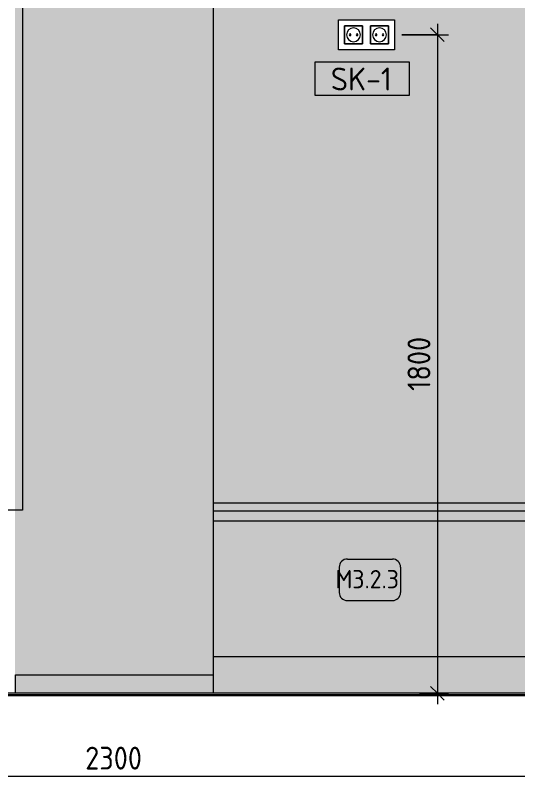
# Model space of a CAD drawing. Header units: millimetres. Extents: x 108096 to 167894, y -1987 to 21700.
# Drawn here: x 133310 to 134683, y 8142 to 10253 of the extents above; entities that cross this region are included whole.
import ezdxf

# ---------------------------------------------------------------- set-up
doc = ezdxf.new("R2010")
doc.units = ezdxf.units.MM
for name, color, linetype, lineweight in [('A-ANNO-DIMS', 7, 'Continuous', 9), ('A-ANNO-DIMS-25', 7, 'Continuous', 9), ('A-FLOR', 7, 'Continuous', 9), ('A-GENM', 7, 'Continuous', 9), ('A-GLAZ', 7, 'Continuous', 9), ('A-WALL-PATT', 7, 'Continuous', 9), ('E-ELEC-EQPM', 7, 'Continuous', 9), ('E-ELEC-FIXT-IDEN', 7, 'Continuous', 9), ('I-WALL', 7, 'Continuous', 9), ('Знаки', 7, 'Continuous', 9), ('Марки для знаков', 7, 'Continuous', 9), ('Электрические приборы', 7, 'Continuous', 9)]:
    doc.layers.add(name, color=color, linetype=linetype, lineweight=lineweight)
for name, color, linetype, lineweight, true_color in [('A-FLOR-1', 7, 'Continuous', 9, 0x787878), ('A-FLOR-FNSH-1', 7, 'Continuous', 30, 0x3c3c3c), ('Розетки', 7, 'Continuous', 9, 0xff1e23)]:
    doc.layers.add(name, color=color, linetype=linetype, lineweight=lineweight, true_color=true_color)
doc.styles.add('GOST Common_5', font='GOST_Common.ttf', dxfattribs={"height": 50})
doc.styles.add('GOST Common_6', font='GOST_Common.ttf', dxfattribs={"height": 62.5})
doc.styles.add('ISOCPEUR_2', font='isocpeur.ttf', dxfattribs={"width": 0.9, "height": 62.5})
doc.dimstyles.new('ISO-2_5_0_9К_БОЛЬШОЙ_1', dxfattribs={"dimscale": 304.8, "dimtxt": 62.248823, "dimasz": 0.123031, "dimexe": 0.098425, "dimexo": 0.246063, "dimgap": 0, "dimtad": 1, "dimdec": 0, "dimrnd": 10, "dimzin": 0, "dimdsep": 46, "dimtxsty": 'ISOCPEUR_2', "dimblk1": 'OBLIQUE', "dimblk2": 'OBLIQUE', "dimsah": 1, "dimcen": 0.09, "dimdle": 0.098425, "dimazin": 0, "dimtfac": 1, "dimtdec": 4, "dimtix": 1, "dimtmove": 0, "dimatfit": 3, "dimfxl": 1, "dimtvp": 1, "dimtolj": 1, "dimtzin": 0, "dimarcsym": 2})

# ---------------------------------------------------------------- blocks, each defined once
blk = doc.blocks.new('120_Окно_СКБ_1Ст - 120_Окно_СКБ_1Ст 900х2500_h_ с форточкой-22877787-Развертка 3_33-1')
at = {"layer": 'A-GLAZ'}
for p, q in [((115600.4, 11400), (115600.4, 8900)), ((115600.4, 8900), (114700.4, 8900))]:
    blk.add_line(p, q, dxfattribs=at)
blk = doc.blocks.new('Роз - p220-25282436-Развертка 3_33-1')
at = {"layer": 'Розетки'}
for p, q in [((116480.3, 10224.5), (116529.3, 10224.5)), ((116480.3, 10175.5), (116480.3, 10224.5)), ((116529.3, 10224.5), (116529.3, 10175.5)), ((116529.3, 10175.5), (116480.3, 10175.5))]:
    blk.add_line(p, q, dxfattribs=at)
for centre, radius, start, end in [((116504.8, 10200), 19, 0, 180), ((116504.8, 10200), 19, 180, 0), ((116495.3, 10200), 2.5, 0, 180), ((116495.3, 10200), 2.5, 180, 0), ((116514.3, 10200), 2.5, 0, 180), ((116514.3, 10200), 2.5, 180, 0)]:
    blk.add_arc(centre, radius, start, end, dxfattribs=at)
blk = doc.blocks.new('Рамки - Рамка х2-25282439-Развертка 3_33-1')
at = {"layer": 'E-ELEC-EQPM'}
for p, q in [((116463.8, 10241), (116616.8, 10241)), ((116463.8, 10159), (116463.8, 10241)), ((116616.8, 10241), (116616.8, 10159)), ((116480.3, 10224.5), (116480.3, 10175.5)), ((116529.3, 10224.5), (116480.3, 10224.5)), ((116529.3, 10175.5), (116529.3, 10224.5)), ((116551.3, 10224.5), (116551.3, 10175.5)), ((116600.3, 10224.5), (116551.3, 10224.5)), ((116600.3, 10175.5), (116600.3, 10224.5)), ((116480.3, 10175.5), (116529.3, 10175.5)), ((116551.3, 10175.5), (116600.3, 10175.5)), ((116616.8, 10159), (116463.8, 10159))]:
    blk.add_line(p, q, dxfattribs=at)
blk = doc.blocks.new('Зашивка без перфорации М3_2_1 - М3_2_3-31137425-Развертка 3_33-1')
at = {"layer": 'Знаки'}
for points in [[(116996.7, 8897.9), (117001.4, 8897.9), (117001.4, 8900), (117019.7, 8900), (117019.7, 8920), (116121.4, 8920), (116121.4, 8897.9), (116776.1, 8897.9)], [(116121.4, 8500), (117001.4, 8500), (117001.4, 8530), (117019.4, 8530), (117019.4, 8850), (117001.4, 8850), (117001.4, 8870), (116121.4, 8870)]]:
    blk.add_hatch(color=256, dxfattribs=at).paths.add_polyline_path(points)
for p, q in [((116121.4, 8920), (117019.7, 8920)), ((117019.7, 8920), (117019.7, 8900)), ((117001.4, 8897.9), (116121.4, 8897.9)), ((117001.4, 8870), (116121.4, 8870)), ((117019.4, 8530), (117019.4, 8850)), ((116121.4, 8500), (117001.4, 8500))]:
    blk.add_line(p, q, dxfattribs=at)
blk = doc.blocks.new('Плинтус - Плинтус светлый _сад_-33412471-Развертка 3_33-1')
at = {"layer": 'A-GENM'}
blk.add_hatch(color=256, dxfattribs=at).paths.add_polyline_path([(115821.6, 8400), (116121, 8400.2), (116121, 8450), (115581, 8450), (115581, 8400), (115600.4, 8400)])
for p, q in [((115581, 8450), (116121, 8450)), ((115581, 8400), (115581, 8450)), ((116121, 8450), (116121, 8400))]:
    blk.add_line(p, q, dxfattribs=at)
blk = doc.blocks.new('DIMBLOCK10-Развертка 3_33-1')
at = {"layer": 'A-ANNO-DIMS-25'}
for p, q in [((132430, 8397.8), (132430, 8142.1)), ((132430, 8172.1), (132430, 8397.8)), ((134730, 8397.8), (134730, 8142.1)), ((134730, 8172.1), (134730, 8397.8)), ((134730, 8172.1), (132430, 8172.1))]:
    blk.add_line(p, q, dxfattribs=at)
at = {"layer": 'A-ANNO-DIMS-25', "lineweight": 20}
for p, q in [((132430, 8172.1), (132448.8, 8190.9)), ((134730, 8172.1), (134748.8, 8190.9)), ((132430, 8172.1), (132411.3, 8153.4)), ((134730, 8172.1), (134711.3, 8153.4))]:
    blk.add_line(p, q, dxfattribs=at)
at = {"layer": 'A-ANNO-DIMS-25', "color": 0, "insert": (133501, 8253.8), "char_height": 62.5, "width": 189.619, "attachment_point": 1, "line_spacing_factor": 1.149209, "style": 'ISOCPEUR_2'}
blk.add_mtext('2300', dxfattribs=at)
blk = doc.blocks.new('_Oblique')
at = {"color": 0, "linetype": 'ByBlock', "lineweight": -2}
blk.add_line((-0.5, -0.5), (0.5, 0.5), dxfattribs=at)
blk = doc.blocks.new('DIMBLOCK16-Развертка 3_33-1')
at = {"layer": 'A-ANNO-DIMS-25', "lineweight": 20}
for p, q in [((134463.5, 10200), (134444.8, 10218.8)), ((134463.5, 10200), (134482.3, 10181.2)), ((134463.5, 8400), (134444.8, 8418.7)), ((134463.5, 8400), (134482.3, 8381.2))]:
    blk.add_line(p, q, dxfattribs=at)
at = {"layer": 'A-ANNO-DIMS-25'}
for p, q in [((134463.5, 10230), (134463.5, 8370)), ((134366.7, 10200), (134493.5, 10200)), ((134463.5, 10200), (134366.7, 10200)), ((134415, 8400), (134493.5, 8400)), ((134463.5, 8400), (134415, 8400))]:
    blk.add_line(p, q, dxfattribs=at)
at = {"layer": 'A-ANNO-DIMS-25', "color": 0, "insert": (134381.9, 9226.4), "char_height": 62.5, "width": 176.691, "attachment_point": 1, "rotation": 90, "line_spacing_factor": 1.149209, "style": 'ISOCPEUR_2'}
blk.add_mtext('1800', dxfattribs=at)
blk = doc.blocks.new('М_силовых электроприборов_РАЗВЕРТКИ - Типоразмер_примечание-27444908-Развертка 3_33-1')
at = {"layer": 'E-ELEC-FIXT-IDEN'}
for p, q in [((114257.8, 10124.7), (113999.5, 10124.7)), ((113999.5, 10124.7), (113999.5, 10034.7)), ((114257.8, 10034.7), (114257.8, 10124.7)), ((113999.5, 10034.7), (114257.8, 10034.7))]:
    blk.add_line(p, q, dxfattribs=at)
blk = doc.blocks.new('Марка_Знаки - В прямоуг_Наименование краткое-30718135-Развертка 3_33-1')
at = {"layer": 'Марки для знаков'}
for p, q in [((111099.8, 8766.9), (111222.5, 8766.9)), ((111077.3, 8744.4), (111077.3, 8675.4)), ((111245, 8744.4), (111245, 8675.6)), ((111099.6, 8653.1), (111222.5, 8653.1))]:
    blk.add_line(p, q, dxfattribs=at)
for centre, radius, start, end in [((111099.8, 8744.4), 22.5, 90, 180), ((111222.5, 8744.4), 22.5, 0, 90), ((111099.6, 8675.4), 22.3, 180, 270), ((111222.5, 8675.6), 22.5, 270, 0)]:
    blk.add_arc(centre, radius, start, end, dxfattribs=at)

msp = doc.modelspace()

# ---------------------------------------------------------------- hatches: boundary and pattern name
at = {"layer": 'A-FLOR-1'}
h = msp.add_hatch(dxfattribs=at)
h.set_pattern_fill('FP_13', color=256, style=0, pattern_type=2)
h.set_pattern_definition([(45, (17729.59, 0), (-18.858538, 18.858538), [26.67, -4.445, 0.889, -4.445]), (45, (17729.59, 18.847), (-18.858538, 18.858538), []), (50, (17729.59, 0), (31.882273, -2.789042), [3.334, -36.671]), (355, (17729.59, 0), (-6.167438, 33.434757), [2.667, -29.337]), (100.451, (17732.248, -0.232), (25.714778, 30.644908), [2.833, -31.166]), (46.184, (17729.59, 8.89), (47.438609, -7.357418), [5.001, -55.007]), (96.636, (17733.544, 8.277), (41.54552, 43.30015), [4.25, -46.749]), (351.184, (17729.59, 8.89), (41.545944, 43.299146), [4, -44.005]), (21, (17734.036, 6.667), (26.53271, -17.896184), [3.334, -36.671]), (326, (17734.036, 6.667), (10.815329, 32.232731), [2.667, -29.337]), (71.451, (17736.247, 5.176), (37.347598, 14.3358686), [2.833, -31.166]), (37.5, (17729.591, 0), (0.5409076, 14.7970432), [0.8382, -28.143, 0.8382, -28.943, -29.448]), (37.5, (17729.591, 0), (0.5409076, 14.7970432), [-58.763, 0.8382, -28.61]), (7.5, (17729.591, 0), (11.6937448, 17.5313229), [0.8382, -16.142, 0.8382, -27.476, -11.224]), (7.5, (17729.591, 0), (11.6937448, 17.5313229), [-45.295, 0.8382, -10.385]), (327.5, (17719.679, 0), (23.7285521, -1.0023125), [0.8382, -10.274, 0.8382, -33.833, -46.006]), (327.5, (17719.679, 0), (23.7285521, -1.0023125), [-45.783, 0.8382, -45.168]), (317.5, (17715.234, 0), (25.9228116, 4.449889), [0.8382, -13.608, 0.8382, -22.187, -32.671]), (317.5, (17715.234, 0), (25.9228116, 4.449889), [-37.471, 0.8382, -31.833])])
h.paths.add_polyline_path([(138323.4, 8394.5), (138959.6, 8394.5), (138959.6, 8395), (128779.6, 8395), (128779.6, 8394.5), (138005.3, 8394.5)])
at = {"layer": 'A-WALL-PATT'}
for points in [[(133850.6, 8400), (133851, 8400.3), (133851, 9366), (133851, 12270), (133850, 12270), (133850, 8450), (133850.6, 8450), (133850.6, 8400.2)], [(133309, 8400), (133310.6, 8400), (133310.6, 8450), (133850, 8450), (133850, 11850), (133309, 11850), (133309, 8880.3)]]:
    msp.add_hatch(color=256, dxfattribs=at).paths.add_polyline_path(points)
h = msp.add_hatch(color=256, dxfattribs=at)
h.paths.add_polyline_path([(135488.7, 8400), (135591.2, 8400), (135591.2, 8500), (134755, 8500), (134755, 8400), (135487.1, 8400)])
h.paths.add_polyline_path([(133869.4, 8400), (134731, 8400), (134731, 8500), (133851, 8500), (133851, 8400)])
h.paths.add_polyline_path([(135615.2, 8400), (136981.4, 8400), (136981.4, 8500), (135615.2, 8500)])
h.paths.add_polyline_path([(137005.4, 8400), (137843.8, 8400), (137843.8, 8450), (137858.8, 8450), (137858.8, 8500), (137005.4, 8500)])
h.paths.add_polyline_path([(135609, 8530), (135609.3, 8530), (135609.3, 8900), (134755, 8900), (134755, 8870), (135609, 8870), (135609, 8567.9)])
h.paths.add_polyline_path([(137114, 8718.7), (137114, 8742.7), (137112.5, 8740.7), (137110.5, 8735.9), (137109.8, 8730.7), (137110.5, 8725.5), (137112.5, 8720.7)])
h.paths.add_polyline_path([(137209.9, 8870), (137858.8, 8870), (137858.8, 8900), (136999.3, 8900), (136999.3, 8870), (137130.4, 8870)])
h.paths.add_polyline_path([(134731, 8870), (134731, 8897.9), (133851, 8897.9), (133851, 8870), (134730, 8870)])
h.paths.add_polyline_path([(134505.7, 8920), (134730, 8920), (134730, 11400), (135630, 11400), (135630, 9220), (136979.8, 9220), (136979.8, 11400), (137858.8, 11400), (137858.8, 11800), (133851, 11800), (133851, 8920), (133869.4, 8920)])
h.paths.add_polyline_path([(135775.8, 9170), (136979.8, 9170), (136979.8, 9204), (135630, 9204), (135630, 9170)])
h.paths.add_polyline_path([(134346.4, 10159), (134193.4, 10159), (134193.4, 10241), (134346.4, 10241), (134346.4, 10175.5)])
h.paths.add_polyline_path([(134295.9, 10197.5), (134297.2, 10197.8), (134298.1, 10198.7), (134298.4, 10200), (134298.1, 10201.2), (134297.2, 10202.2), (134295.9, 10202.5), (134294.7, 10202.2), (134293.8, 10201.2), (134293.4, 10200), (134293.8, 10198.7), (134294.7, 10197.8), (134295.3, 10197.6)])
h.paths.add_polyline_path([(134224.9, 10197.5), (134226.2, 10197.8), (134227.1, 10198.7), (134227.4, 10200), (134227.1, 10201.2), (134226.2, 10202.2), (134224.9, 10202.5), (134223.7, 10202.2), (134222.8, 10201.2), (134222.4, 10200), (134222.8, 10198.7), (134223.7, 10197.8), (134224.3, 10197.6)])
h.paths.add_polyline_path([(134243.9, 10197.5), (134245.2, 10197.8), (134246.1, 10198.7), (134246.4, 10200), (134246.1, 10201.2), (134245.2, 10202.2), (134243.9, 10202.5), (134242.7, 10202.2), (134241.8, 10201.2), (134241.4, 10200), (134241.8, 10198.7), (134242.7, 10197.8), (134243.3, 10197.6)])
h.paths.add_polyline_path([(134314.9, 10197.5), (134316.2, 10197.8), (134317.1, 10198.7), (134317.4, 10200), (134317.1, 10201.2), (134316.2, 10202.2), (134314.9, 10202.5), (134313.7, 10202.2), (134312.8, 10201.2), (134312.4, 10200), (134312.8, 10198.7), (134313.7, 10197.8), (134314.3, 10197.6)])

# ---------------------------------------------------------------- linework, layer by layer
at = {"layer": 'A-FLOR'}
msp.add_line((138939.6, 8400), (128800.6, 8400), dxfattribs=at)
at = {"layer": 'A-FLOR-FNSH-1'}
msp.add_line((128779, 8395), (138959.7, 8395), dxfattribs=at)
at = {"layer": 'I-WALL'}
msp.add_line((133851, 12270), (133851, 8400), dxfattribs=at)

# ---------------------------------------------------------------- block references
at = {"layer": 'A-GENM'}
msp.add_blockref('Плинтус - Плинтус светлый _сад_-33412471-Развертка 3_33-1', (17729.6, 0), dxfattribs=at)
at = {"layer": 'A-GLAZ'}
msp.add_blockref('120_Окно_СКБ_1Ст - 120_Окно_СКБ_1Ст 900х2500_h_ с форточкой-22877787-Развертка 3_33-1', (17729.6, 0), dxfattribs=at)
at = {"layer": 'E-ELEC-EQPM'}
msp.add_blockref('Рамки - Рамка х2-25282439-Развертка 3_33-1', (17729.6, 0), dxfattribs=at)
at = {"layer": 'E-ELEC-FIXT-IDEN'}
msp.add_blockref('М_силовых электроприборов_РАЗВЕРТКИ - Типоразмер_примечание-27444908-Развертка 3_33-1', (20129.5, 0), dxfattribs=at)
at = {"layer": 'Знаки'}
msp.add_blockref('Зашивка без перфорации М3_2_1 - М3_2_3-31137425-Развертка 3_33-1', (17729.6, 0), dxfattribs=at)
at = {"layer": 'Марки для знаков'}
msp.add_blockref('Марка_Знаки - В прямоуг_Наименование краткое-30718135-Развертка 3_33-1', (23118, 0), dxfattribs=at)
at = {"layer": 'Электрические приборы'}
for p in [(17729.6, 0), (17800.6, 0)]:
    msp.add_blockref('Роз - p220-25282436-Развертка 3_33-1', p, dxfattribs=at)

# ---------------------------------------------------------------- texts
at = {"layer": 'E-ELEC-FIXT-IDEN', "insert": (134172.3, 10110.2), "char_height": 62.5, "width": 212.447, "attachment_point": 1, "style": 'GOST Common_6'}
msp.add_mtext('SK-1', dxfattribs=at)
at = {"layer": 'Марки для знаков', "char_height": 50, "attachment_point": 1, "style": 'GOST Common_5'}
for s, insert, width in [('\\fGOST Common|b0|i0|c204|p34|;М', (134184.5, 8736.8), 56.118), ('3.2.3', (134230.8, 8736.8), 164.346)]:
    msp.add_mtext(s, dxfattribs=dict(at, insert=insert, width=width))

# ---------------------------------------------------------------- dimensions: what is measured, and where the dimension line sits
at = {"layer": 'A-ANNO-DIMS'}
dim = msp.add_linear_dim(base=(134463.5, 8400), p1=(134291.7, 10200), p2=(134490, 8400), angle=90, dimstyle='ISO-2_5_0_9К_БОЛЬШОЙ_1', override={"dimpost": '<>', "dimfxl": 1810.898757}, dxfattribs=at)
dim.commit()
dim.dimension.update_dxf_attribs({"geometry": 'DIMBLOCK16-Развертка 3_33-1', "text_midpoint": (134432.3, 9300)})
dim = msp.add_linear_dim(base=(132430, 8172.1), p1=(134730, 8472.8), p2=(132430, 8472.8), dimstyle='ISO-2_5_0_9К_БОЛЬШОЙ_1', override={"dimpost": '<>', "dimfxl": 2300}, dxfattribs=at)
dim.commit()
dim.dimension.update_dxf_attribs({"geometry": 'DIMBLOCK10-Развертка 3_33-1', "text_midpoint": (133580, 8203.4)})

doc.saveas('drawing.dxf')
